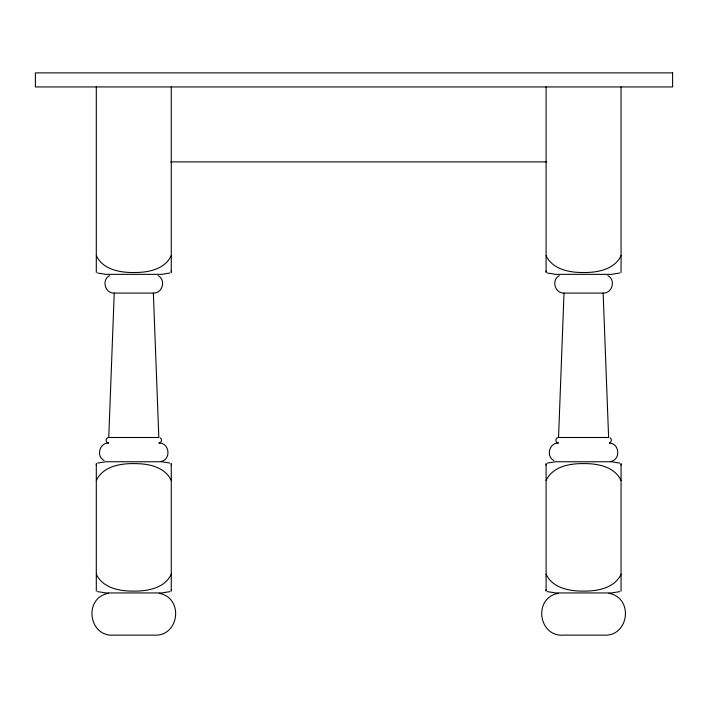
<?xml version="1.0" encoding="UTF-8"?>
<svg xmlns="http://www.w3.org/2000/svg" width="708" height="708" viewBox="0 0 708 708"><rect width="100%" height="100%" fill="white"/><g stroke="black" fill="none" stroke-linecap="round" stroke-linejoin="round"><path stroke-width="1.06" d="M96.306 465.05L96.315 464.121M171.265 271.996L171.274 271.067M171.265 590.596L171.274 589.667M546.098 465.05L546.107 464.121M109.536 275.607C101.359 279.855 105.014 293.501 114.227 293.094L108.758 437.5L158.822 437.5L153.362 293.094C162.566 293.501 166.221 279.855 158.043 275.607M559.329 275.607C551.143 279.855 554.807 293.501 564.01 293.094L558.55 437.5L608.615 437.5L603.145 293.094C612.358 293.501 616.013 279.855 607.827 275.607M171.274 255.606C164.796 269.571 147.618 272.677 133.794 272.509C119.962 272.677 102.793 269.571 96.306 255.606M96.306 480.502C103.757 464.908 123.511 462.961 138.724 463.731C151.176 464.165 165.645 468.192 171.274 480.502M171.274 574.206C164.796 588.171 147.618 591.277 133.794 591.109C119.962 591.277 102.793 588.171 96.306 574.206M621.058 255.606C614.579 269.571 597.41 272.677 583.578 272.509C569.745 272.677 552.576 269.571 546.098 255.606M546.098 480.502C552.612 466.528 569.692 463.448 583.578 463.598C597.464 463.448 614.544 466.528 621.058 480.502M621.058 574.206C614.579 588.171 597.41 591.277 583.578 591.109C569.745 591.277 552.576 588.171 546.098 574.206M108.041 437.588C105.005 438.261 105.651 443.164 108.758 443.022C99.545 442.606 95.89 456.262 104.076 460.51M161.247 461.439C171.557 459.173 169.371 442.544 158.822 443.022C161.539 443.146 162.619 439.119 160.203 437.871M557.833 437.588C554.789 438.261 555.435 443.164 558.55 443.022C549.337 442.606 545.682 456.262 553.86 460.51M609.331 442.925C611.632 442.403 612.084 438.969 609.995 437.871M611.039 461.439C620.898 459.324 619.518 443.385 609.42 443.128M108.448 593.304C83.057 598.012 88.509 637.466 114.227 635.12L153.362 635.12C179.071 637.466 184.523 598.012 159.132 593.304M558.24 593.304C532.85 598.012 538.292 637.466 564.01 635.12L603.145 635.12C628.863 637.466 634.315 598.012 608.924 593.304M169.991 273.014L161.743 274.35L105.837 274.35L97.598 273.014M619.774 273.014L611.535 274.35L555.63 274.35L547.381 273.014M97.598 463.094L105.837 461.758L161.743 461.758L169.991 463.094M547.381 463.094L555.63 461.758L611.535 461.758L619.774 463.094M169.991 591.614L161.743 592.95L105.837 592.95L97.598 591.614M619.774 591.614L611.535 592.95L555.63 592.95L547.381 591.614M170.619 161.902L546.744 161.902M114.227 293.094L153.362 293.094M564.01 293.094L603.145 293.094M621.058 464.121L621.058 465.05M546.098 271.067L546.107 271.996M546.098 589.667L546.107 590.596M171.265 464.121L171.274 465.05M621.058 86.942L621.058 272.509M621.058 463.598L621.058 591.109M546.098 86.942L546.098 272.509M546.098 463.598L546.098 591.109M171.274 86.942L171.274 272.509M171.274 463.598L171.274 591.109M96.306 86.942L96.306 272.509M96.306 463.598L96.306 591.109M672.6 72.88L35.4 72.88L35.4 86.942L672.6 86.942L672.6 72.88"/></g></svg>
